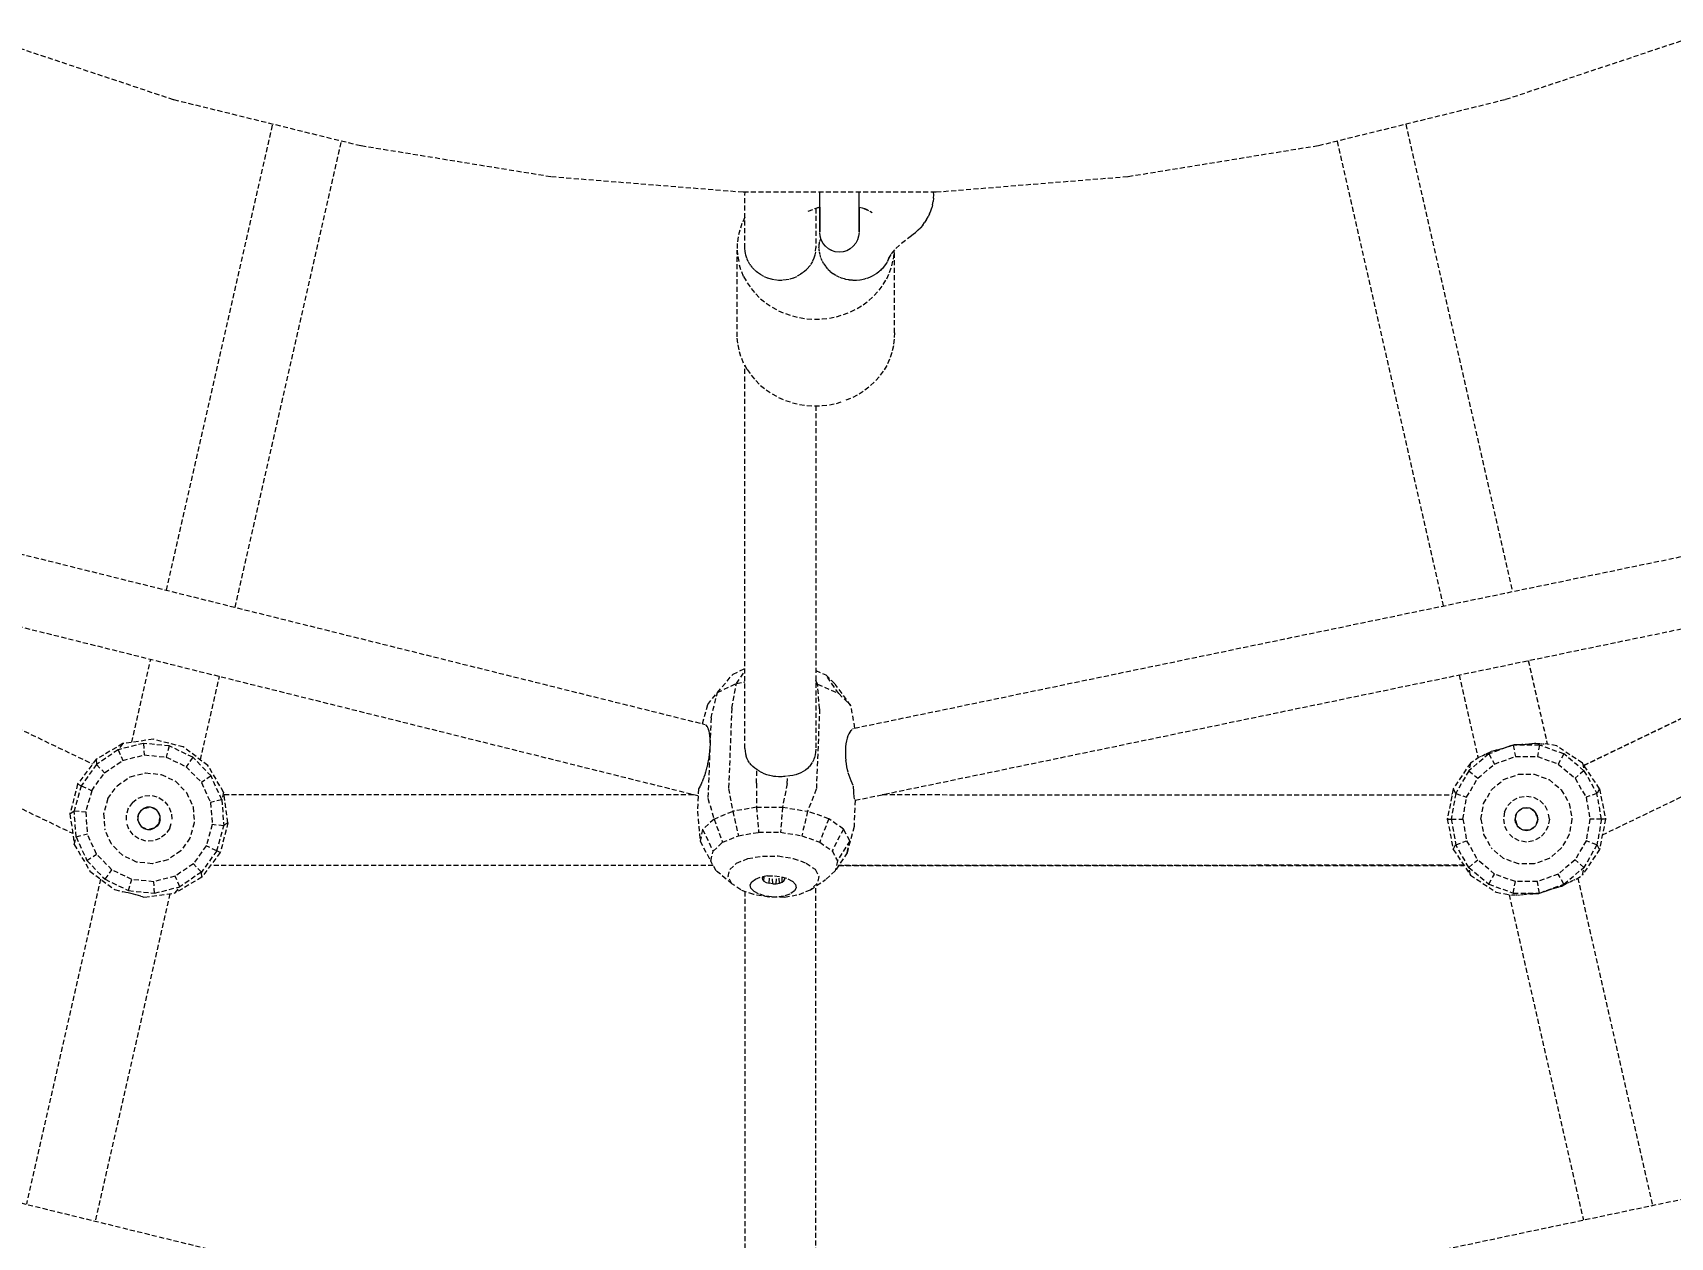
# Model space of a CAD drawing. Header units: millimetres. Extents: x -3111 to 2953, y -2449 to 2811.
# Drawn here: x 117.8 to 534.2, y -692.4 to -386.1 of the extents above; entities that cross this region are included whole.
import ezdxf

# ---------------------------------------------------------------- set-up
doc = ezdxf.new("R2010")
doc.units = ezdxf.units.MM
doc.linetypes.add('HIDDEN', pattern=[1.905, 1.27, -0.635])
for name, color, linetype in [('DIKOM_ЗОНА', 90, 'Continuous'), ('DIKOM_ОБЪЕКТ', 7, 'Continuous'), ('DIKOM_РАЗМЕР_ЗОНА', 7, 'Continuous')]:
    doc.layers.add(name, color=color, linetype=linetype)
doc.styles.add('style1', font='arialbd.ttf', dxfattribs={"width": 0.8})
doc.dimstyles.new('1-50', dxfattribs={"dimtxt": 300, "dimasz": 200, "dimexe": 100, "dimexo": 0, "dimgap": 100, "dimtad": 1, "dimtxsty": 'style1', "dimcen": 200, "dimclrd": 7, "dimclre": 7, "dimclrt": 7, "dimadec": 1, "dimazin": 2, "dimtfac": 1, "dimtmove": 0, "dimatfit": 2, "dimfxl": 0, "dimlwd": 25, "dimlwe": 18, "dimarcsym": 0})

# ---------------------------------------------------------------- blocks, each defined once
blk = doc.blocks.new('*D1')
at = {"layer": 'Defpoints', "color": 0, "transparency": 16777216}
for p in [(302.22, 2811.22), (-2635.43, -2447.87), (386.74, -2447.87)]:
    blk.add_point(p, dxfattribs=at)
at = {"layer": 'DIKOM_РАЗМЕР_ЗОНА', "color": 7, "lineweight": 18, "transparency": 16777216}
for p, q in [((302.22, 2811.22), (-2735.43, 2811.22)), ((386.74, -2447.87), (-2735.43, -2447.87))]:
    blk.add_line(p, q, dxfattribs=at)
at = {"layer": 'DIKOM_РАЗМЕР_ЗОНА', "color": 7, "lineweight": 25, "transparency": 16777216}
blk.add_line((-2635.43, 2611.22), (-2635.43, -2247.87), dxfattribs=at)
at = {"layer": 'DIKOM_РАЗМЕР_ЗОНА', "color": 7, "transparency": 16777216}
for points in [[(-2668.76, 2611.22), (-2602.09, 2611.22), (-2635.43, 2811.22)], [(-2668.76, -2247.87), (-2602.09, -2247.87), (-2635.43, -2447.87)]]:
    blk.add_solid(points, dxfattribs=at)
at = {"layer": 'DIKOM_РАЗМЕР_ЗОНА', "color": 7, "transparency": 16777216, "insert": (-2914.13, 265.93), "char_height": 300, "attachment_point": 5, "rotation": 90, "style": 'style1'}
blk.add_mtext('{\\fArial|b0|i0|c204|p34;\\H1.16667x;5260}', dxfattribs=at)

msp = doc.modelspace()

# ---------------------------------------------------------------- linework, layer by layer
at = {"layer": 'DIKOM_ЗОНА', "color": 3, "lineweight": 15}
msp.add_circle((322.894, 181.327), 2629.975, dxfattribs=at)
at = {"layer": 'DIKOM_ОБЪЕКТ', "color": 7, "linetype": 'HIDDEN', "lineweight": 15}
for p, q in [((153.598, -403.152), (107.116, -387.634)), ((538.673, -387.634), (492.191, -403.152)), ((201.178, -414.879), (153.598, -403.152)), ((492.191, -403.152), (444.611, -414.879)), ((151.794, -527.869), (178.841, -409.373)), ((466.937, -409.376), (494.061, -528.219)), ((169.259, -532.221), (196.306, -413.678)), ((169.262, -532.221), (196.318, -413.681)), ((249.548, -422.74), (201.178, -414.879)), ((444.611, -414.879), (396.242, -422.74)), ((449.482, -413.678), (476.459, -531.872)), ((298.393, -426.683), (249.548, -422.74)), ((396.242, -422.74), (347.396, -426.683)), ((347.396, -426.683), (298.393, -426.683)), ((298.894, -427.277), (298.93, -426.683)), ((298.894, -440.839), (298.894, -427.277)), ((317.894, -427.381), (317.894, -426.683)), ((317.894, -428.581), (317.894, -427.381)), ((317.894, -429.724), (317.894, -428.581)), ((327.895, -427.375), (327.895, -426.683)), ((327.895, -428.574), (327.895, -427.375)), ((327.895, -429.716), (327.895, -428.574)), ((346.844, -428.207), (346.76, -428.985)), ((346.844, -428.207), (346.894, -427.333)), ((346.894, -427.333), (346.856, -426.683)), ((298.857, -433.017), (298.13, -434.605)), ((314.997, -431.478), (317.683, -430.475)), ((316.588, -430.778), (317.248, -430.583)), ((316.894, -430.77), (316.894, -440.839)), ((317.248, -430.583), (317.894, -430.423)), ((317.894, -430.803), (317.894, -429.724)), ((317.894, -430.423), (317.894, -430.803)), ((317.894, -430.803), (317.894, -431.813)), ((317.894, -431.813), (317.894, -430.803)), ((317.894, -431.813), (317.894, -432.746)), ((317.894, -432.746), (317.894, -431.813)), ((317.894, -432.746), (317.894, -433.597)), ((317.894, -433.597), (317.894, -432.746)), ((327.895, -430.795), (327.895, -429.716)), ((327.895, -430.423), (327.895, -430.795)), ((327.895, -430.795), (327.895, -431.803)), ((327.895, -431.803), (327.895, -430.795)), ((327.895, -431.803), (327.895, -432.736)), ((327.895, -432.736), (327.895, -431.803)), ((327.895, -432.736), (327.895, -433.586)), ((327.895, -433.586), (327.895, -432.736)), ((327.966, -430.438), (328.654, -430.614)), ((328.654, -430.614), (329.308, -430.812)), ((329.134, -430.76), (331.263, -431.787)), ((329.308, -430.812), (329.925, -431.031)), ((330.603, -431.469), (330.824, -431.681)), ((345.046, -433.632), (345.462, -432.913)), ((345.815, -432.173), (345.462, -432.913)), ((345.815, -432.173), (346.149, -431.399)), ((346.149, -431.399), (346.39, -430.591)), ((346.613, -429.823), (346.39, -430.591)), ((346.613, -429.823), (346.76, -428.985)), ((297.559, -436.274), (297.156, -437.98)), ((298.13, -434.605), (297.559, -436.274)), ((317.894, -433.597), (317.894, -434.361)), ((317.894, -434.361), (317.894, -433.597)), ((317.894, -434.361), (317.894, -435.032)), ((317.894, -435.032), (317.894, -434.361)), ((317.894, -435.032), (317.894, -435.608)), ((317.894, -435.608), (317.894, -435.032)), ((317.894, -435.608), (317.894, -436.083)), ((317.894, -436.083), (317.894, -435.608)), ((317.894, -436.083), (317.894, -436.457)), ((317.894, -436.457), (317.894, -436.083)), ((317.894, -436.457), (317.894, -436.725)), ((317.894, -436.725), (317.894, -436.457)), ((317.992, -437.86), (317.894, -436.887)), ((317.992, -437.86), (317.894, -436.887)), ((327.895, -436.873), (327.8, -437.846)), ((327.895, -436.873), (327.8, -437.846)), ((327.895, -433.586), (327.895, -434.349)), ((327.895, -434.349), (327.895, -433.586)), ((327.895, -434.349), (327.895, -435.02)), ((327.895, -435.02), (327.895, -434.349)), ((327.895, -435.02), (327.895, -435.595)), ((327.895, -435.595), (327.895, -435.02)), ((327.895, -435.595), (327.895, -436.07)), ((327.895, -436.07), (327.895, -435.595)), ((327.895, -436.07), (327.895, -436.443)), ((327.895, -436.443), (327.895, -436.07)), ((327.895, -436.443), (327.895, -436.711)), ((327.895, -436.711), (327.895, -436.443)), ((341.654, -437.356), (342.25, -436.88)), ((342.25, -436.88), (342.942, -436.24)), ((342.942, -436.24), (343.491, -435.672)), ((344.081, -434.993), (343.491, -435.672)), ((344.081, -434.993), (344.57, -434.344)), ((345.046, -433.632), (344.57, -434.344)), ((296.936, -439.681), (296.904, -441.351)), ((296.904, -463.396), (296.904, -441.351)), ((296.904, -441.351), (297.051, -443.024)), ((297.156, -437.98), (296.936, -439.681)), ((298.945, -441.701), (298.898, -440.908)), ((316.846, -441.636), (316.894, -440.839)), ((317.71, -440.837), (317.728, -440.509)), ((317.75, -441.458), (317.723, -440.968)), ((317.728, -440.509), (317.747, -440.168)), ((317.747, -440.168), (317.87, -439.621)), ((317.762, -440.012), (317.867, -439.396)), ((317.901, -439.198), (318.007, -438.814)), ((318.279, -438.795), (317.992, -437.86)), ((318.279, -438.795), (317.992, -437.86)), ((318.141, -438.347), (318.007, -438.814)), ((318.743, -439.657), (318.279, -438.795)), ((318.743, -439.657), (318.279, -438.795)), ((319.366, -440.412), (318.743, -439.657)), ((319.366, -440.412), (318.743, -439.657)), ((320.127, -441.031), (319.366, -440.412)), ((320.127, -441.031), (319.366, -440.412)), ((320.861, -441.501), (320.127, -441.031)), ((320.993, -441.49), (320.127, -441.031)), ((325.674, -441.09), (324.809, -441.553)), ((325.674, -441.09), (326.432, -440.402)), ((325.674, -441.09), (326.432, -440.402)), ((327.054, -439.646), (326.432, -440.402)), ((327.054, -439.646), (326.432, -440.402)), ((327.516, -438.783), (327.054, -439.646)), ((327.516, -438.783), (327.054, -439.646)), ((327.8, -437.846), (327.516, -438.783)), ((327.8, -437.846), (327.516, -438.783)), ((336.195, -442.287), (337.454, -440.827)), ((337.298, -440.971), (338.978, -439.411)), ((338.714, -439.614), (340.873, -437.954)), ((340.873, -437.954), (341.654, -437.356)), ((297.051, -443.024), (297.377, -444.703)), ((297.88, -446.389), (297.377, -444.703)), ((299.022, -442.144), (298.955, -441.771)), ((299.098, -442.561), (299.04, -442.239)), ((299.35, -443.396), (299.114, -442.626)), ((299.502, -443.753), (299.399, -443.517)), ((299.726, -444.26), (299.544, -443.847)), ((300.172, -445.024), (299.758, -444.318)), ((300.358, -445.278), (300.208, -445.078)), ((300.704, -445.74), (300.435, -445.38)), ((315.447, -445.255), (315.077, -445.749)), ((315.573, -445.087), (315.447, -445.255)), ((316.059, -444.268), (315.645, -444.975)), ((316.414, -443.463), (316.107, -444.164)), ((316.584, -442.922), (316.437, -443.399)), ((316.673, -442.629), (316.584, -442.922)), ((316.814, -441.88), (316.69, -442.563)), ((317.75, -441.458), (317.762, -441.663)), ((317.783, -441.79), (317.888, -442.406)), ((317.936, -442.6), (318.125, -443.259)), ((318.177, -443.392), (318.449, -444.053)), ((318.505, -444.156), (318.853, -444.794)), ((318.916, -444.884), (319.338, -445.495)), ((321.855, -441.824), (320.861, -441.501)), ((322.895, -441.933), (321.855, -441.824)), ((323.87, -441.837), (322.895, -441.933)), ((324.809, -441.553), (323.87, -441.837)), ((334.33, -445.495), (334.138, -445.715)), ((334.646, -445.045), (334.331, -445.495)), ((334.821, -444.794), (334.646, -445.045)), ((335.031, -444.413), (334.822, -444.794)), ((335.23, -444.053), (335.091, -444.305)), ((335.23, -444.053), (335.613, -443.229)), ((335.395, -443.56), (336.36, -442.096)), ((335.658, -447.072), (336.229, -445.403)), ((336.229, -445.403), (336.632, -443.696)), ((336.632, -443.696), (336.852, -441.996)), ((336.852, -441.996), (336.861, -441.514)), ((336.884, -462.371), (336.884, -441.488)), ((298.562, -448.08), (297.88, -446.389)), ((298.562, -448.08), (299.467, -449.683)), ((299.467, -449.683), (300.488, -451.164)), ((301.318, -446.401), (300.746, -445.79)), ((301.648, -446.692), (301.413, -446.49)), ((302.055, -447.041), (301.783, -446.808)), ((302.812, -447.565), (302.108, -447.08)), ((303.425, -447.903), (302.869, -447.6)), ((303.425, -447.903), (303.627, -448.013)), ((303.75, -448.071), (304.553, -448.407)), ((304.619, -448.429), (305.458, -448.685)), ((305.525, -448.701), (305.842, -448.765)), ((305.842, -448.765), (306.321, -448.86)), ((306.467, -448.885), (307.407, -448.978)), ((307.436, -448.978), (308.382, -448.978)), ((308.489, -448.966), (309.369, -448.88)), ((309.369, -448.879), (310.105, -448.733)), ((310.373, -448.672), (311.212, -448.416)), ((311.278, -448.39), (312.081, -448.053)), ((312.902, -447.61), (312.144, -448.023)), ((313.451, -447.237), (313.016, -447.536)), ((313.721, -447.051), (313.451, -447.237)), ((314.414, -446.458), (313.772, -447.008)), ((315.034, -445.8), (314.462, -446.411)), ((319.404, -445.571), (319.9, -446.148)), ((319.965, -446.209), (320.532, -446.746)), ((320.592, -446.793), (321.228, -447.284)), ((321.279, -447.317), (321.98, -447.756)), ((322.109, -447.82), (322.783, -448.157)), ((322.936, -448.216), (323.625, -448.482)), ((323.782, -448.526), (324.147, -448.628)), ((324.147, -448.628), (324.492, -448.725)), ((324.509, -448.73), (325.141, -448.845)), ((325.141, -448.845), (325.378, -448.888)), ((325.419, -448.896), (326.277, -448.973)), ((326.343, -448.979), (327.177, -448.979)), ((327.271, -448.979), (328.078, -448.906)), ((328.195, -448.896), (328.609, -448.82)), ((328.609, -448.82), (328.964, -448.755)), ((329.105, -448.729), (329.828, -448.528)), ((329.991, -448.482), (330.663, -448.226)), ((330.663, -448.226), (330.844, -448.157)), ((330.844, -448.157), (331.462, -447.852)), ((331.461, -447.852), (331.655, -447.756)), ((332.216, -447.409), (331.656, -447.756)), ((332.418, -447.284), (332.216, -447.41)), ((332.917, -446.904), (332.418, -447.284)), ((333.122, -446.747), (332.963, -446.868)), ((333.336, -446.546), (333.122, -446.747)), ((333.56, -446.337), (333.336, -446.546)), ((333.762, -446.148), (333.56, -446.337)), ((334.139, -445.715), (333.763, -446.147)), ((334.051, -450.142), (334.931, -448.66)), ((334.931, -448.66), (335.658, -447.072)), ((300.488, -451.164), (301.626, -452.523)), ((301.626, -452.523), (302.88, -453.759)), ((302.88, -453.759), (304.253, -454.874)), ((330.418, -454.171), (331.764, -452.927)), ((331.764, -452.927), (332.986, -451.572)), ((332.986, -451.572), (334.051, -450.142)), ((304.253, -454.874), (305.779, -455.885)), ((305.779, -455.885), (307.433, -456.778)), ((307.433, -456.778), (309.173, -457.535)), ((309.173, -457.535), (310.952, -458.132)), ((322.17, -458.305), (323.988, -457.758)), ((323.988, -457.758), (325.759, -457.058)), ((325.759, -457.058), (327.439, -456.223)), ((327.439, -456.223), (328.98, -455.271)), ((328.98, -455.271), (330.418, -454.171)), ((310.952, -458.132), (312.75, -458.556)), ((312.75, -458.556), (314.632, -458.823)), ((314.632, -458.823), (316.559, -458.933)), ((316.559, -458.933), (318.482, -458.886)), ((318.482, -458.886), (320.351, -458.68)), ((320.351, -458.68), (322.17, -458.305)), ((297.051, -465.069), (296.904, -463.396)), ((297.377, -466.748), (297.051, -465.069)), ((336.632, -465.742), (336.229, -467.448)), ((336.852, -464.041), (336.632, -465.742)), ((336.884, -462.371), (336.852, -464.041)), ((297.88, -468.434), (297.377, -466.748)), ((298.562, -470.125), (297.88, -468.434)), ((299.467, -471.728), (298.562, -470.125)), ((335.658, -469.118), (334.931, -470.705)), ((336.229, -467.448), (335.658, -469.118)), ((298.894, -568.112), (298.894, -470.714)), ((299.467, -471.728), (300.488, -473.209)), ((300.488, -473.209), (301.626, -474.568)), ((301.626, -474.568), (302.88, -475.804)), ((332.986, -473.617), (331.764, -474.972)), ((334.051, -472.187), (332.986, -473.617)), ((334.931, -470.705), (334.051, -472.187)), ((302.88, -475.804), (304.253, -476.919)), ((304.253, -476.919), (305.779, -477.929)), ((305.779, -477.929), (307.433, -478.823)), ((307.433, -478.823), (309.173, -479.58)), ((327.439, -478.268), (325.759, -479.103)), ((328.98, -477.316), (327.439, -478.268)), ((330.418, -476.216), (328.98, -477.316)), ((331.764, -474.972), (330.418, -476.216)), ((309.173, -479.58), (310.952, -480.177)), ((310.952, -480.177), (312.75, -480.601)), ((312.75, -480.601), (314.632, -480.868)), ((314.632, -480.868), (316.559, -480.978)), ((316.559, -480.978), (318.482, -480.931)), ((316.894, -480.97), (316.894, -568.311)), ((318.482, -480.931), (320.351, -480.725)), ((320.351, -480.725), (322.17, -480.35)), ((322.17, -480.35), (323.988, -479.803)), ((325.759, -479.103), (323.988, -479.803)), ((3.429, -490.899), (288.743, -561.993)), ((326.733, -562.939), (614.639, -503.199)), ((-4.379, -507.505), (286.992, -580.107)), ((2.312, -509.172), (133.016, -572.07)), ((326.904, -581.288), (620.921, -520.279)), ((512.192, -572.379), (619.967, -520.477)), ((512.227, -572.431), (620.081, -520.453)), ((-15.363, -520.649), (127.942, -589.685)), ((516.92, -590.083), (632.097, -534.636)), ((142.965, -566.549), (147.788, -545.421)), ((291.871, -553.881), (295.852, -549.21)), ((295.852, -549.21), (298.894, -547.768)), ((296.728, -551.578), (298.894, -548.429)), ((316.894, -548.264), (319.462, -549.407)), ((316.894, -548.268), (319.462, -549.407)), ((319.462, -549.407), (321.844, -551.77)), ((322.73, -554.139), (319.462, -549.407)), ((480.465, -549.424), (485.286, -570.547)), ((498.068, -545.771), (502.912, -566.994)), ((160.41, -571.001), (165.254, -549.773)), ((160.411, -571.001), (165.256, -549.773)), ((291.871, -553.881), (296.728, -551.578)), ((295.539, -557.837), (296.728, -551.578)), ((296.728, -551.578), (298.894, -551.176)), ((317.348, -551.75), (316.894, -550.807)), ((316.894, -551.662), (317.348, -551.75)), ((317.858, -558.023), (317.348, -551.75)), ((317.348, -551.75), (322.73, -554.139)), ((325.843, -557.227), (321.844, -551.77)), ((288.129, -561.84), (289.442, -556.923)), ((289.442, -556.923), (291.871, -553.881)), ((290.281, -560.33), (291.871, -553.881)), ((295.539, -557.837), (294.72, -578.29)), ((322.73, -554.139), (325.843, -557.227)), ((326.866, -562.912), (325.843, -557.227)), ((289.113, -562.25), (288.901, -562.072)), ((290.281, -560.33), (290.027, -566.676)), ((317.858, -558.023), (317.038, -578.476)), ((148.466, -565.773), (140.69, -566.87)), ((156.07, -567.734), (148.466, -565.773)), ((289.314, -562.516), (289.125, -562.261)), ((289.491, -562.854), (289.324, -562.529)), ((289.644, -563.252), (289.498, -562.869)), ((289.773, -563.714), (289.65, -563.269)), ((289.876, -564.249), (289.778, -563.733)), ((289.954, -564.854), (289.88, -564.27)), ((290.008, -565.518), (289.957, -564.877)), ((290.032, -566.243), (290.009, -565.542)), ((290.027, -566.676), (290.032, -566.268)), ((324.694, -566.187), (324.565, -566.907)), ((324.862, -565.512), (324.698, -566.167)), ((325.061, -564.908), (324.868, -565.493)), ((325.294, -564.386), (325.068, -564.89)), ((325.559, -563.939), (325.302, -564.369)), ((325.853, -563.558), (325.569, -563.923)), ((326.177, -563.252), (325.865, -563.543)), ((326.445, -563.049), (326.28, -563.185)), ((140.69, -566.87), (133.927, -570.86)), ((139.478, -568.448), (133.995, -572.186)), ((145.909, -566.81), (139.478, -568.448)), ((140.69, -566.87), (139.478, -568.448)), ((139.478, -568.448), (140.69, -571.136)), ((140.69, -571.136), (146.13, -569.75)), ((152.513, -567.471), (145.909, -566.81)), ((145.909, -566.81), (146.13, -569.75)), ((146.13, -569.75), (151.715, -570.309)), ((152.513, -567.471), (151.715, -570.309)), ((151.715, -570.309), (156.771, -572.745)), ((158.492, -570.351), (152.513, -567.471)), ((162.343, -572.456), (156.07, -567.734)), ((158.492, -570.351), (156.771, -572.745)), ((163.126, -575.102), (158.492, -570.351)), ((289.978, -567.906), (289.462, -580.783)), ((289.686, -570.454), (289.555, -571.209)), ((289.806, -569.664), (289.69, -570.43)), ((289.907, -568.763), (289.809, -569.641)), ((289.978, -567.904), (289.909, -568.736)), ((290.035, -567.057), (289.983, -567.863)), ((290.027, -566.676), (290.036, -567.031)), ((298.894, -568.113), (298.928, -568.789)), ((298.93, -568.814), (299.031, -569.463)), ((299.035, -569.487), (299.201, -570.106)), ((299.433, -570.713), (299.209, -570.129)), ((316.567, -570.414), (316.332, -571.031)), ((316.747, -569.739), (316.575, -570.391)), ((316.857, -569.037), (316.752, -569.718)), ((316.893, -568.329), (316.857, -569.033)), ((324.435, -568.576), (324.437, -569.444)), ((324.467, -567.922), (324.436, -568.555)), ((324.438, -569.466), (324.482, -570.364)), ((324.476, -567.726), (324.467, -567.922)), ((324.562, -566.926), (324.478, -567.705)), ((324.483, -570.386), (324.566, -571.171)), ((488.041, -569.512), (482.957, -573.778)), ((485.711, -570.263), (483.365, -571.831)), ((486.133, -570.119), (485.855, -570.224)), ((486.579, -569.929), (486.241, -570.078)), ((487.102, -569.681), (486.71, -569.872)), ((487.697, -569.376), (487.254, -569.607)), ((487.868, -569.287), (487.697, -569.376)), ((488.356, -569.019), (487.868, -569.287)), ((494.277, -567.243), (488.041, -569.512)), ((488.041, -569.512), (489.515, -572.066)), ((488.546, -568.915), (488.356, -569.019)), ((489.107, -568.767), (488.622, -568.871)), ((489.328, -568.72), (489.107, -568.767)), ((489.93, -568.572), (489.328, -568.72)), ((489.515, -572.066), (494.789, -570.146)), ((490.164, -568.515), (489.93, -568.572)), ((490.794, -568.342), (490.164, -568.515)), ((491.038, -568.275), (490.794, -568.342)), ((491.687, -568.08), (491.038, -568.275)), ((491.94, -568.004), (491.687, -568.08)), ((492.6, -567.788), (491.94, -568.004)), ((492.857, -567.704), (492.6, -567.788)), ((493.523, -567.47), (492.857, -567.704)), ((493.781, -567.379), (493.523, -567.47)), ((493.781, -567.379), (494.123, -567.251)), ((494.123, -567.251), (494.402, -567.193)), ((500.914, -567.243), (494.277, -567.243)), ((494.277, -567.243), (494.789, -570.146)), ((494.736, -567.19), (494.457, -567.192)), ((495.441, -567.166), (494.736, -567.19)), ((494.789, -570.146), (500.402, -570.146)), ((495.715, -567.157), (495.441, -567.166)), ((496.4, -567.118), (495.715, -567.157)), ((496.666, -567.103), (496.4, -567.118)), ((496.666, -567.103), (497.322, -567.049)), ((497.322, -567.049), (497.577, -567.029)), ((497.577, -567.028), (498.198, -566.96)), ((498.198, -566.96), (498.439, -566.934)), ((498.439, -566.934), (499.017, -566.853)), ((499.017, -566.853), (499.241, -566.821)), ((499.241, -566.821), (499.655, -566.747)), ((499.776, -566.761), (499.995, -566.787)), ((499.995, -566.787), (500.501, -566.835)), ((500.914, -567.243), (500.402, -570.146)), ((500.402, -570.146), (505.676, -572.066)), ((500.501, -566.835), (500.698, -566.854)), ((500.698, -566.854), (501.141, -566.885)), ((507.15, -569.512), (500.914, -567.243)), ((501.312, -566.897), (501.687, -566.91)), ((501.832, -566.915), (502.133, -566.91)), ((505.297, -567.469), (502.399, -566.892)), ((511.826, -571.831), (505.297, -567.469)), ((507.15, -569.512), (505.676, -572.066)), ((512.234, -573.778), (507.15, -569.512)), ((133.927, -570.86), (129.205, -577.135)), ((133.995, -572.186), (130.12, -577.575)), ((132.777, -578.854), (136.053, -574.297)), ((133.927, -570.86), (133.995, -572.186)), ((133.995, -572.186), (136.053, -574.297)), ((136.053, -574.297), (140.69, -571.136)), ((142.575, -575.313), (146.472, -574.321)), ((146.472, -574.321), (150.473, -574.721)), ((156.771, -572.745), (160.69, -576.762)), ((166.333, -579.22), (162.343, -572.456)), ((288.787, -574.385), (288.656, -574.804)), ((288.857, -574.16), (288.787, -574.385)), ((289.055, -573.462), (288.865, -574.135)), ((289.236, -572.74), (289.061, -573.437)), ((289.4, -571.996), (289.242, -572.716)), ((289.55, -571.233), (289.406, -571.971)), ((299.713, -571.257), (299.433, -570.713)), ((300.055, -571.781), (299.725, -571.28)), ((300.449, -572.264), (300.141, -571.89)), ((300.897, -572.707), (300.47, -572.287)), ((301.393, -573.105), (300.922, -572.728)), ((301.9, -573.434), (301.393, -573.105)), ((301.807, -576.976), (301.948, -573.455)), ((302.479, -573.836), (301.948, -573.462)), ((303.101, -574.204), (302.516, -573.86)), ((303.764, -574.527), (303.142, -574.226)), ((304.414, -574.781), (303.764, -574.527)), ((312.46, -574.59), (311.811, -574.803)), ((313.112, -574.309), (312.5, -574.574)), ((313.685, -573.996), (313.112, -574.31)), ((314.252, -573.618), (313.718, -573.979)), ((314.773, -573.189), (314.28, -573.598)), ((315.246, -572.712), (314.797, -573.167)), ((315.665, -572.194), (315.29, -572.659)), ((316.013, -571.656), (315.665, -572.194)), ((316.321, -571.054), (316.027, -571.634)), ((324.676, -571.966), (324.569, -571.19)), ((324.811, -572.749), (324.68, -571.986)), ((324.971, -573.514), (324.815, -572.769)), ((325.136, -574.168), (324.976, -573.534)), ((325.374, -574.977), (325.165, -574.279)), ((483.365, -571.831), (479.002, -578.36)), ((482.957, -573.778), (479.638, -579.526)), ((483.365, -571.831), (482.957, -573.778)), ((482.957, -573.778), (485.215, -575.674)), ((485.215, -575.674), (489.515, -572.066)), ((505.676, -572.066), (509.975, -575.674)), ((512.234, -573.778), (509.975, -575.674)), ((516.188, -578.36), (511.826, -571.831)), ((511.826, -571.831), (512.234, -573.778)), ((512.234, -573.778), (515.552, -579.526)), ((129.205, -577.135), (127.244, -584.738)), ((130.12, -577.575), (128.323, -583.964)), ((129.205, -577.135), (130.12, -577.575)), ((130.12, -577.575), (132.777, -578.854)), ((136.906, -580.843), (139.253, -577.578)), ((139.253, -577.578), (142.575, -575.313)), ((150.473, -574.721), (154.096, -576.466)), ((154.096, -576.466), (156.904, -579.344)), ((163.126, -575.102), (160.69, -576.762)), ((160.69, -576.762), (162.999, -581.879)), ((165.856, -581.151), (163.126, -575.102)), ((287.063, -578.343), (286.833, -584.076)), ((287.216, -578.112), (287.063, -578.349)), ((287.469, -577.668), (287.229, -578.091)), ((287.719, -577.178), (287.482, -577.645)), ((287.965, -576.645), (287.731, -577.154)), ((288.203, -576.074), (287.976, -576.62)), ((288.43, -575.468), (288.213, -576.049)), ((288.648, -574.829), (288.44, -575.443)), ((294.72, -578.29), (295.78, -584.096)), ((301.807, -576.976), (301.831, -583.047)), ((305.138, -575.005), (304.462, -574.8)), ((305.888, -575.172), (305.19, -575.019)), ((306.216, -575.223), (305.944, -575.182)), ((306.438, -575.257), (306.216, -575.223)), ((306.732, -575.279), (306.438, -575.257)), ((307.407, -575.329), (306.732, -575.279)), ((307.702, -575.323), (307.407, -575.33)), ((308.382, -575.308), (307.702, -575.323)), ((308.676, -575.274), (308.382, -575.308)), ((309.644, -577.042), (308.445, -583.036)), ((308.919, -575.238), (308.676, -575.274)), ((309.486, -575.166), (309.023, -575.225)), ((309.644, -577.042), (309.721, -575.116)), ((310.327, -575.083), (309.721, -575.119)), ((311.035, -574.981), (310.327, -575.083)), ((311.766, -574.815), (311.085, -574.974)), ((317.038, -578.476), (314.826, -584.064)), ((325.612, -575.669), (325.381, -574.999)), ((325.866, -576.328), (325.62, -575.691)), ((326.138, -576.952), (325.875, -576.351)), ((326.43, -577.538), (326.148, -576.974)), ((326.522, -578.13), (326.503, -577.671)), ((326.549, -578.695), (326.523, -578.154)), ((326.579, -579.214), (326.55, -578.718)), ((479.002, -578.36), (477.47, -586.062)), ((479.002, -578.36), (479.638, -579.526)), ((482.409, -580.534), (485.215, -575.674)), ((486.715, -582.102), (488.726, -578.62)), ((488.726, -578.62), (491.806, -576.035)), ((491.806, -576.035), (495.585, -574.66)), ((495.585, -574.66), (499.606, -574.66)), ((499.606, -574.66), (503.384, -576.035)), ((503.384, -576.035), (506.465, -578.62)), ((506.465, -578.62), (508.475, -582.102)), ((509.975, -575.674), (512.782, -580.534)), ((516.188, -578.36), (515.552, -579.526)), ((516.188, -578.36), (517.72, -586.062)), ((132.777, -578.854), (131.257, -584.258)), ((136.906, -580.843), (135.817, -584.714)), ((143.112, -581.831), (142.073, -583.331)), ((143.112, -581.831), (144.565, -580.723)), ((144.565, -580.723), (146.289, -580.119)), ((146.289, -580.119), (148.121, -580.076)), ((148.121, -580.076), (149.872, -580.602)), ((149.872, -580.602), (151.375, -581.643)), ((151.375, -581.643), (152.484, -583.101)), ((156.904, -579.344), (158.558, -583.009)), ((165.856, -581.151), (162.999, -581.879)), ((162.999, -581.879), (163.418, -587.475)), ((166.333, -579.22), (165.856, -581.151)), ((165.856, -581.151), (166.352, -587.769)), ((167.431, -586.995), (166.333, -579.22)), ((166.421, -579.841), (285.97, -579.852)), ((289.462, -580.783), (291.024, -586.055)), ((326.613, -579.686), (326.58, -579.236)), ((326.65, -580.107), (326.615, -579.707)), ((326.904, -581.276), (326.635, -587.996)), ((326.692, -580.478), (326.652, -580.127)), ((326.746, -580.839), (326.694, -580.496)), ((326.801, -581.092), (326.758, -580.901)), ((333.799, -579.857), (478.702, -579.87)), ((479.638, -579.526), (478.486, -586.062)), ((479.638, -579.526), (482.409, -580.534)), ((481.434, -586.062), (482.409, -580.534)), ((486.017, -586.062), (486.715, -582.102)), ((492.037, -584.26), (492.866, -582.631)), ((492.866, -582.631), (494.157, -581.338)), ((494.157, -581.338), (495.789, -580.505)), ((495.789, -580.505), (497.595, -580.219)), ((497.595, -580.219), (499.4, -580.505)), ((499.4, -580.505), (501.032, -581.337)), ((501.032, -581.337), (502.325, -582.631)), ((502.325, -582.631), (503.153, -584.259)), ((508.475, -582.102), (509.174, -586.062)), ((515.552, -579.526), (512.782, -580.534)), ((512.782, -580.534), (513.756, -586.062)), ((516.705, -586.062), (515.552, -579.526)), ((127.244, -584.738), (128.323, -583.964)), ((127.244, -584.738), (128.342, -592.513)), ((128.819, -590.582), (128.323, -583.964)), ((128.323, -583.964), (131.257, -584.258)), ((131.257, -584.258), (131.676, -589.854)), ((135.817, -584.714), (136.117, -588.724)), ((142.073, -583.331), (141.548, -585.079)), ((141.548, -585.079), (141.588, -586.906)), ((142.191, -588.632), (141.588, -586.906)), ((144.747, -584.619), (144.489, -585.479)), ((144.489, -585.479), (144.747, -584.619)), ((144.489, -585.479), (144.508, -586.378)), ((144.508, -586.378), (144.805, -587.227)), ((144.509, -586.379), (144.747, -584.619)), ((144.509, -586.379), (145.351, -587.945)), ((144.747, -584.619), (145.975, -583.335)), ((144.747, -584.619), (145.975, -583.335)), ((145.258, -583.881), (144.747, -584.619)), ((145.258, -583.881), (145.974, -583.335)), ((145.258, -583.881), (145.973, -583.336)), ((146.822, -583.038), (145.973, -583.336)), ((145.975, -583.335), (147.723, -583.018)), ((147.723, -583.018), (146.822, -583.038)), ((148.585, -583.276), (147.723, -583.018)), ((149.323, -583.787), (147.726, -583.018)), ((149.324, -583.788), (148.585, -583.276)), ((149.928, -587.114), (148.7, -588.398)), ((148.7, -588.398), (149.928, -587.114)), ((149.87, -584.505), (149.324, -583.788)), ((150.166, -585.354), (149.324, -583.788)), ((149.928, -587.114), (149.417, -587.852)), ((150.167, -585.355), (149.87, -584.505)), ((149.928, -587.114), (150.166, -585.354)), ((149.928, -587.114), (150.186, -586.254)), ((150.186, -586.254), (149.928, -587.114)), ((150.186, -586.254), (150.167, -585.355)), ((152.484, -583.101), (153.087, -584.827)), ((152.602, -588.402), (153.127, -586.654)), ((153.087, -584.827), (153.127, -586.654)), ((158.858, -587.019), (157.769, -590.89)), ((158.558, -583.009), (158.858, -587.019)), ((167.431, -586.995), (165.47, -594.598)), ((167.431, -586.995), (166.352, -587.769)), ((286.833, -584.076), (287.463, -591.681)), ((291.024, -586.055), (288.135, -588.689)), ((291.024, -586.055), (295.78, -584.096)), ((291.024, -586.055), (293.21, -591.97)), ((301.831, -583.047), (295.78, -584.096)), ((295.78, -584.096), (297.233, -590.312)), ((301.831, -583.047), (308.445, -583.036)), ((301.831, -583.047), (302.35, -589.426)), ((308.445, -583.036), (307.944, -589.417)), ((308.445, -583.036), (314.826, -584.064)), ((314.826, -584.064), (313.341, -590.286)), ((320.204, -586.007), (314.826, -584.064)), ((320.204, -586.007), (317.889, -591.929)), ((323.931, -588.63), (320.204, -586.007)), ((477.47, -586.062), (479.002, -593.763)), ((477.47, -586.062), (478.486, -586.062)), ((478.486, -586.062), (479.638, -592.598)), ((478.486, -586.062), (481.434, -586.062)), ((481.434, -586.062), (482.409, -591.589)), ((486.017, -586.062), (486.715, -590.022)), ((492.037, -584.26), (491.752, -586.062)), ((491.752, -586.062), (492.038, -587.865)), ((494.72, -586.062), (495.177, -584.657)), ((494.86, -585.175), (494.72, -586.062)), ((494.72, -586.062), (494.861, -586.949)), ((494.861, -586.949), (494.741, -586.194)), ((494.803, -586.316), (495.183, -587.486)), ((494.86, -585.175), (495.268, -584.374)), ((494.86, -585.175), (495.2, -584.508)), ((494.861, -586.949), (495.268, -587.75)), ((495.903, -583.737), (495.268, -584.374)), ((495.612, -584.092), (495.395, -584.251)), ((496.235, -583.638), (495.612, -584.092)), ((496.706, -583.327), (495.903, -583.737)), ((496.457, -583.476), (496.235, -583.638)), ((497.595, -583.187), (496.706, -583.327)), ((497.153, -583.3), (496.879, -583.3)), ((497.415, -583.3), (497.153, -583.3)), ((498.151, -583.3), (497.415, -583.3)), ((498.484, -583.327), (497.595, -583.187)), ((499.287, -583.737), (498.484, -583.327)), ((499.272, -583.869), (498.635, -583.405)), ((499.581, -584.094), (499.272, -583.869)), ((499.922, -584.374), (499.287, -583.737)), ((499.809, -584.26), (499.581, -584.094)), ((500.249, -585.381), (499.921, -584.373)), ((500.33, -585.175), (499.922, -584.374)), ((500.33, -586.948), (499.923, -587.75)), ((500.33, -586.948), (499.997, -587.603)), ((500.47, -586.062), (500.022, -587.44)), ((500.47, -586.062), (500.33, -585.175)), ((500.33, -585.175), (500.446, -585.91)), ((500.47, -586.062), (500.33, -586.948)), ((503.438, -586.062), (503.153, -584.259)), ((503.438, -586.062), (503.153, -587.864)), ((509.174, -586.062), (508.475, -590.022)), ((513.756, -586.062), (512.782, -591.589)), ((516.705, -586.062), (513.756, -586.062)), ((516.705, -586.062), (515.552, -592.598)), ((517.72, -586.062), (516.188, -593.763)), ((517.72, -586.062), (516.705, -586.062)), ((128.342, -592.513), (128.819, -590.582)), ((128.819, -590.582), (131.676, -589.854)), ((128.819, -590.582), (131.548, -596.631)), ((133.984, -594.97), (131.676, -589.854)), ((137.771, -592.389), (136.117, -588.724)), ((143.3, -590.09), (142.191, -588.632)), ((144.802, -591.131), (143.3, -590.09)), ((146.554, -591.656), (144.802, -591.131)), ((144.805, -587.227), (145.351, -587.945)), ((145.351, -587.945), (146.09, -588.457)), ((145.351, -587.945), (146.949, -588.715)), ((146.09, -588.457), (146.952, -588.715)), ((148.7, -588.398), (146.951, -588.715)), ((146.952, -588.715), (147.853, -588.695)), ((147.853, -588.695), (148.702, -588.397)), ((150.11, -591.009), (148.385, -591.614)), ((149.417, -587.852), (148.7, -588.398)), ((149.417, -587.852), (148.702, -588.397)), ((151.563, -589.901), (150.11, -591.009)), ((152.602, -588.402), (151.563, -589.901)), ((157.769, -590.89), (155.422, -594.155)), ((163.418, -587.475), (161.898, -592.879)), ((166.352, -587.769), (163.418, -587.475)), ((164.554, -594.158), (166.352, -587.769)), ((288.135, -588.689), (287.463, -591.681)), ((288.135, -588.689), (290.768, -594.198)), ((293.21, -591.97), (297.233, -590.312)), ((297.233, -590.312), (302.35, -589.426)), ((302.35, -589.426), (307.944, -589.417)), ((307.944, -589.417), (313.341, -590.286)), ((313.341, -590.286), (317.889, -591.929)), ((323.931, -588.63), (321.04, -594.148)), ((325.556, -591.618), (323.931, -588.63)), ((326.635, -587.996), (324.883, -594.609)), ((486.715, -590.022), (488.726, -593.504)), ((492.038, -587.865), (492.866, -589.493)), ((494.158, -590.787), (492.866, -589.493)), ((495.79, -591.619), (494.158, -590.787)), ((495.183, -587.486), (495.269, -587.751)), ((495.268, -587.75), (495.904, -588.387)), ((495.369, -587.851), (495.534, -587.971)), ((495.534, -587.972), (496.392, -588.598)), ((495.904, -588.387), (496.707, -588.796)), ((496.392, -588.598), (496.565, -588.724)), ((496.707, -588.796), (497.595, -588.937)), ((496.869, -588.822), (497.424, -588.823)), ((497.424, -588.823), (497.678, -588.823)), ((497.595, -588.937), (498.484, -588.796)), ((497.678, -588.823), (498.311, -588.823)), ((498.484, -588.796), (499.287, -588.387)), ((498.65, -588.709), (499.286, -588.246)), ((499.286, -588.246), (499.506, -588.087)), ((499.287, -588.387), (499.923, -587.75)), ((501.033, -590.786), (499.402, -591.618)), ((499.506, -588.086), (499.802, -587.87)), ((502.325, -589.493), (501.033, -590.786)), ((503.153, -587.864), (502.325, -589.493)), ((508.475, -590.022), (506.465, -593.504)), ((128.342, -592.513), (132.331, -599.277)), ((131.548, -596.631), (133.984, -594.97)), ((137.904, -598.988), (133.984, -594.97)), ((140.579, -595.267), (137.771, -592.389)), ((144.201, -597.012), (140.579, -595.267)), ((148.385, -591.614), (146.554, -591.656)), ((155.422, -594.155), (152.099, -596.42)), ((161.898, -592.879), (158.622, -597.436)), ((164.554, -594.158), (160.68, -599.546)), ((165.47, -594.598), (160.748, -600.873)), ((164.554, -594.158), (161.898, -592.879)), ((165.47, -594.598), (164.554, -594.158)), ((287.463, -591.681), (290.199, -596.728)), ((290.199, -596.728), (290.768, -594.198)), ((290.768, -594.198), (293.21, -591.97)), ((317.889, -591.929), (321.04, -594.148)), ((321.04, -594.148), (322.414, -596.674)), ((324.883, -594.609), (321.846, -599.204)), ((325.556, -591.618), (322.414, -596.674)), ((324.883, -594.609), (325.556, -591.618)), ((479.002, -593.763), (479.638, -592.598)), ((479.002, -593.763), (483.365, -600.292)), ((479.638, -592.598), (482.409, -591.589)), ((482.957, -598.345), (479.638, -592.598)), ((482.409, -591.589), (485.215, -596.45)), ((491.806, -596.089), (488.726, -593.504)), ((497.596, -591.905), (495.79, -591.619)), ((499.402, -591.618), (497.596, -591.905)), ((506.465, -593.504), (503.384, -596.089)), ((512.782, -591.589), (509.975, -596.45)), ((516.188, -593.763), (511.826, -600.292)), ((515.552, -592.598), (512.234, -598.345)), ((515.552, -592.598), (512.782, -591.589)), ((516.188, -593.763), (515.552, -592.598)), ((131.548, -596.631), (136.182, -601.382)), ((132.331, -599.277), (138.605, -603.999)), ((136.182, -601.382), (137.904, -598.988)), ((142.96, -601.424), (137.904, -598.988)), ((148.202, -597.412), (144.201, -597.012)), ((152.099, -596.42), (148.202, -597.412)), ((158.622, -597.436), (153.984, -600.597)), ((160.68, -599.546), (155.197, -603.285)), ((160.68, -599.546), (158.622, -597.436)), ((160.748, -600.873), (160.68, -599.546)), ((290.821, -597.873), (162.975, -597.913)), ((291.573, -599.254), (290.199, -596.728)), ((295.592, -602.503), (291.573, -599.254)), ((294.607, -600.693), (295.015, -598.88)), ((295.015, -598.88), (296.765, -597.284)), ((296.765, -597.284), (299.647, -596.097)), ((299.647, -596.097), (303.313, -595.462)), ((303.313, -595.462), (307.32, -595.455)), ((307.32, -595.455), (311.187, -596.078)), ((311.187, -596.078), (314.445, -597.255)), ((314.445, -597.255), (316.703, -598.845)), ((316.703, -598.845), (317.688, -600.655)), ((321.846, -599.204), (319.403, -601.432)), ((322.414, -596.674), (321.846, -599.204)), ((322.727, -597.871), (481.747, -597.872)), ((481.708, -597.812), (322.733, -597.863)), ((482.957, -598.345), (485.215, -596.45)), ((483.365, -600.292), (482.957, -598.345)), ((482.957, -598.345), (488.041, -602.611)), ((489.515, -600.058), (485.215, -596.45)), ((495.585, -597.464), (491.806, -596.089)), ((499.606, -597.464), (495.585, -597.464)), ((503.384, -596.089), (499.606, -597.464)), ((509.975, -596.45), (505.676, -600.058)), ((507.15, -602.611), (512.234, -598.345)), ((512.234, -598.345), (509.975, -596.45)), ((511.826, -600.292), (512.234, -598.345)), ((135.032, -601.309), (116.155, -684.013)), ((136.182, -601.382), (142.162, -604.262)), ((142.162, -604.262), (142.96, -601.424)), ((148.545, -601.983), (142.96, -601.424)), ((153.984, -600.597), (148.545, -601.983)), ((148.765, -604.922), (148.545, -601.983)), ((148.765, -604.922), (155.197, -603.285)), ((155.197, -603.285), (153.984, -600.597)), ((160.748, -600.873), (153.984, -604.862)), ((153.984, -604.862), (155.197, -603.285)), ((295.592, -602.503), (294.607, -600.693)), ((297.849, -604.093), (295.592, -602.503)), ((300.222, -602.799), (300.628, -601.997)), ((300.387, -603.635), (300.222, -602.799)), ((301.106, -604.425), (300.387, -603.635)), ((300.628, -601.997), (301.565, -601.31)), ((301.565, -601.31), (302.94, -600.806)), ((304.617, -600.531), (302.94, -600.806)), ((303.41, -600.729), (303.259, -601.026)), ((303.259, -601.026), (303.34, -601.437)), ((303.34, -601.437), (303.695, -601.826)), ((303.695, -601.826), (303.741, -600.675)), ((303.695, -601.826), (304.288, -602.154)), ((304.288, -602.154), (305.06, -602.388)), ((304.617, -600.531), (306.433, -600.513)), ((305.06, -602.388), (305.135, -600.526)), ((305.937, -602.507), (305.06, -602.388)), ((305.937, -602.507), (305.873, -600.519)), ((305.937, -602.507), (306.83, -602.498)), ((306.433, -600.513), (308.214, -600.754)), ((306.83, -602.498), (306.907, -600.578)), ((306.83, -602.498), (307.655, -602.363)), ((307.655, -602.363), (307.607, -600.672)), ((307.655, -602.363), (308.332, -602.115)), ((308.214, -600.754), (309.783, -601.231)), ((308.332, -602.115), (308.384, -600.806)), ((308.332, -602.115), (308.793, -601.777)), ((308.793, -601.777), (308.993, -601.382)), ((308.993, -601.382), (308.912, -600.971)), ((309.783, -601.231), (310.989, -601.898)), ((310.989, -601.898), (311.709, -602.688)), ((311.874, -603.524), (311.467, -604.326)), ((311.709, -602.688), (311.874, -603.524)), ((315.53, -604.063), (319.403, -601.432)), ((317.28, -602.467), (315.53, -604.063)), ((316.894, -732.58), (316.894, -603.136)), ((317.688, -600.655), (317.28, -602.467)), ((483.365, -600.292), (489.894, -604.655)), ((488.041, -602.611), (489.515, -600.058)), ((488.041, -602.611), (494.277, -604.881)), ((494.789, -601.977), (489.515, -600.058)), ((494.277, -604.881), (494.789, -601.977)), ((500.402, -601.977), (494.789, -601.977)), ((505.676, -600.058), (500.402, -601.977)), ((500.914, -604.881), (500.402, -601.977)), ((500.914, -604.881), (507.15, -602.611)), ((504.083, -603.817), (504.768, -603.61)), ((504.768, -603.61), (504.984, -603.546)), ((504.984, -603.546), (505.649, -603.363)), ((505.649, -603.364), (505.857, -603.306)), ((507.15, -602.611), (505.676, -600.058)), ((505.857, -603.306), (506.494, -603.15)), ((506.494, -603.15), (506.694, -603.1)), ((507.252, -602.787), (506.709, -603.097)), ((507.427, -602.686), (507.252, -602.787)), ((507.941, -602.404), (507.427, -602.686)), ((508.104, -602.315), (508.571, -602.071)), ((508.718, -601.994), (509.132, -601.793)), ((509.262, -601.729), (509.619, -601.573)), ((509.731, -601.523), (510.024, -601.413)), ((510.261, -601.338), (511.826, -600.292)), ((510.686, -601.054), (529.686, -684.301)), ((152.64, -605.052), (133.638, -688.304)), ((138.605, -603.999), (140.711, -604.542)), ((141.14, -604.639), (140.711, -604.542)), ((141.473, -604.715), (141.14, -604.639)), ((142.075, -604.86), (141.473, -604.715)), ((142.419, -604.943), (142.075, -604.86)), ((142.162, -604.262), (148.765, -604.922)), ((143.028, -605.097), (142.419, -604.943)), ((143.379, -605.185), (143.028, -605.096)), ((143.987, -605.345), (143.379, -605.184)), ((144.34, -605.438), (143.987, -605.345)), ((144.683, -605.533), (144.34, -605.438)), ((145.282, -605.698), (144.683, -605.533)), ((145.282, -605.698), (145.612, -605.793)), ((145.612, -605.793), (146.038, -605.916)), ((146.209, -605.96), (153.984, -604.862)), ((301.108, -605.27), (297.849, -604.093)), ((298.894, -604.47), (298.894, -732.994)), ((302.312, -605.092), (301.106, -604.425)), ((304.974, -605.892), (301.108, -605.27)), ((303.882, -605.568), (302.312, -605.092)), ((305.662, -605.809), (303.882, -605.568)), ((308.982, -605.886), (304.974, -605.892)), ((305.662, -605.809), (307.478, -605.792)), ((307.478, -605.792), (309.155, -605.517)), ((308.982, -605.886), (312.648, -605.251)), ((309.155, -605.517), (310.53, -605.012)), ((311.467, -604.326), (310.53, -605.012)), ((312.648, -605.251), (315.53, -604.063)), ((489.894, -604.655), (493.736, -605.419)), ((493.222, -605.317), (512.098, -688.016)), ((494.202, -605.398), (493.885, -605.404)), ((494.277, -604.881), (500.914, -604.881)), ((494.698, -605.41), (494.302, -605.396)), ((495.289, -605.447), (494.822, -605.414)), ((495.839, -605.496), (495.436, -605.457)), ((496.676, -605.334), (496.118, -605.433)), ((497.461, -605.216), (496.851, -605.302)), ((497.652, -605.189), (497.461, -605.216)), ((498.307, -605.117), (497.652, -605.189)), ((498.514, -605.095), (498.307, -605.117)), ((498.514, -605.095), (499.207, -605.038)), ((499.207, -605.038), (499.426, -605.02)), ((499.426, -605.02), (500.149, -604.979)), ((500.149, -604.979), (500.376, -604.966)), ((500.376, -604.966), (500.726, -604.955)), ((501.106, -604.873), (500.726, -604.955)), ((501.322, -604.788), (501.117, -604.871)), ((502.021, -604.524), (501.322, -604.788)), ((502.241, -604.442), (502.021, -604.524)), ((502.241, -604.442), (502.944, -604.195)), ((502.944, -604.195), (503.165, -604.117)), ((503.165, -604.117), (503.864, -603.889)), ((503.864, -603.889), (504.083, -603.817)), ((-66.553, -639.171), (290.31, -726.756)), ((328.014, -726.891), (687.539, -650.966))]:
    msp.add_line(p, q, dxfattribs=at)

# ---------------------------------------------------------------- dimensions: what is measured, and where the dimension line sits
at = {"layer": 'DIKOM_РАЗМЕР_ЗОНА'}
dim = msp.add_linear_dim(base=(-2635.426, -2447.873), p1=(302.219, 2811.221), p2=(386.738, -2447.873), angle=90, text='{\\fArial|b0|i0|c204|p34;\\H1.16667x;5260}', dimstyle='1-50', dxfattribs=at)
dim.commit()
dim.dimension.update_dxf_attribs({"geometry": '*D1', "text_midpoint": (-2635.426, 265.934), "dimtype": 160})

doc.saveas('drawing.dxf')
